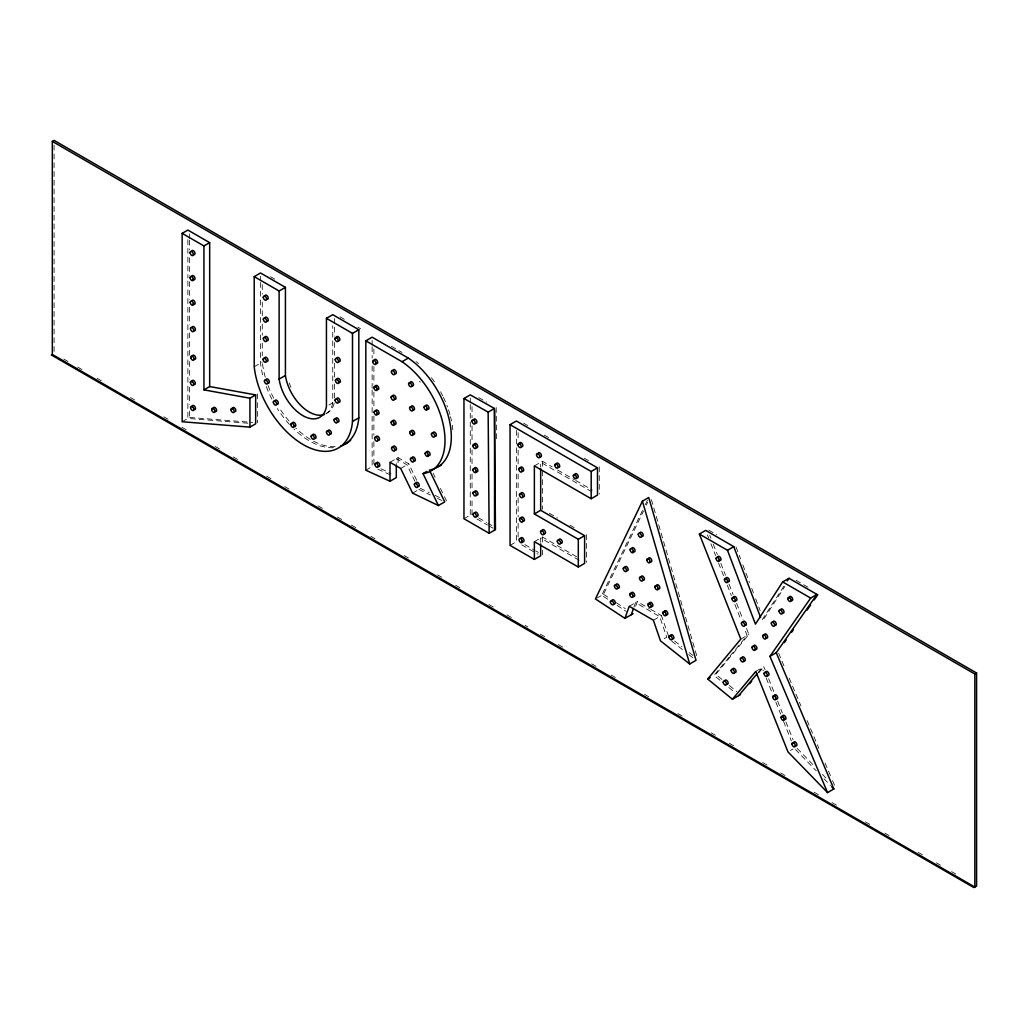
<?xml version="1.0" encoding="UTF-8"?>
<svg xmlns="http://www.w3.org/2000/svg" width="1028" height="1028" viewBox="0 0 1028 1028"><rect width="100%" height="100%" fill="white"/><g stroke="black" fill="none" stroke-linecap="round" stroke-linejoin="round"><path stroke-width="0.75" stroke-dasharray="5 3.75" d="M633.929 607.175L635.535 602.639L659.693 616.582L666.786 637.193L661.736 640.11M635.689 606.16L637.296 601.624L649.375 608.602M642.513 510.453L601.74 595.302L609.437 600.365M645.276 504.709L648.038 498.953M596.69 598.206L603.5 594.287L643.579 510.877M646.342 505.133L647.717 502.255M783.901 586.191L761.735 620.475L763.496 619.473L784.801 586.5M729.058 657.239L714.01 675.396L721.425 681.448M730.06 656.031L747.125 635.458L744.195 628.057M746.546 628.519L748.872 634.443L715.771 674.381L721.939 679.431M758.047 672.62L762.121 667.789L763.303 670.77M758.78 672.813L763.868 666.774L765.063 669.755M254.212 366.765L262.281 362.1M182.162 421.75L189.64 417.432L252.695 422.444M328.96 404.968L332.751 402.783L332.751 325.889M365.827 470.207L372.136 466.558L372.136 389.895M389.998 462.292L398.067 457.627L408.759 463.808L416.687 480.256M400.689 468.46L408.759 463.808M412.588 493.144L420.658 488.48L429.267 492.618M534.367 465.915L542.437 461.251L552.139 466.853M463.962 518.742L472.032 514.09L472.032 498.053M510.055 545.393L516.364 541.743L516.364 427.365M534.367 541.666L542.437 537.014L579.509 558.41M629.226 606.276L637.296 601.624M653.384 620.231L661.454 615.566L668.547 636.178M740.803 639.108L748.872 634.443M755.798 671.425L763.868 666.774M790.519 750.466L793.038 749.001M247.787 423.202L187.88 418.447L187.88 279.552M381.002 468.781L390.961 473.33M377.829 469.154L390.627 474.987M434.998 495.367L440.742 498.117M418.897 489.495L430.372 495.008M437.555 498.439L441.86 500.507M478.752 397.63L486.809 402.179M391.308 346.23L402.025 352.424M270.582 276.763L274.733 279.153M339.998 316.83L345.485 320.004M357.834 327.135L360.571 328.716M523.625 423.163L527.749 425.553M544.249 435.075L549.749 438.249M584.135 458.102L589.635 461.276M796.096 580.345L808.085 587.258M708.767 530.165L716.799 534.791M557.677 470.053L574.318 479.652M575.693 480.461L592.334 490.06M591.961 491.872L540.677 462.266L540.677 467.072M549.299 513.242L557.536 517.996M569.897 525.128L575.384 528.302M579.124 560.221L540.677 538.029L540.677 542.463M650.711 609.373L661.454 615.566M478.662 517.919L486.617 522.507M487.94 523.278L491.911 525.565M524.884 544.634L534.329 550.096M535.678 550.867L538.389 552.434M476.902 518.934L487.503 525.051M488.84 525.822L492.81 528.109M521.774 544.866L537.978 554.221M63.8 359.055L67.976 361.471M77.704 367.086L83.255 370.286M97.146 378.304L101.322 380.72M130.492 397.566L134.655 399.969M163.837 416.815L168.001 419.218M181.905 427.237L187.456 430.449M215.237 446.486L220.802 449.699M233.305 456.92L238.856 460.133M266.65 476.17L272.202 479.382M284.705 486.591L290.269 489.803M318.05 505.853L323.614 509.053M337.505 517.084L341.669 519.487M351.396 525.102L356.96 528.302M370.851 536.333L375.014 538.736M404.197 555.583L408.36 557.986M437.542 574.832L441.706 577.235M455.597 585.253L461.161 588.466M488.942 604.515L494.494 607.715M507.01 614.937L512.561 618.149M525.064 625.371L527.839 626.964M540.342 634.186L545.907 637.399M558.41 644.62L563.961 647.82M591.755 663.87L597.307 667.082M611.21 675.1L615.374 677.503M644.543 694.35L648.719 696.753M677.889 713.599L682.065 716.002M711.235 732.848L715.411 735.251M729.302 743.283L734.853 746.482M762.647 762.532L768.199 765.731M780.702 772.953L786.266 776.166M814.047 792.202L819.599 795.415M832.115 802.637L837.666 805.849M865.447 821.886L871.012 825.098M884.902 833.117L889.066 835.52M918.248 852.366L922.412 854.769M936.315 862.8L940.479 865.203M951.594 871.615L955.757 874.018M603.5 594.287L609.912 598.514M616.337 602.729L625.307 608.653M617.134 605.441L626.116 611.352M674.625 640.997L681.937 646.792M689.248 652.574L692.898 655.466M671.657 641.048L683.838 650.698M688.709 654.553L693.579 658.408M729.353 685.496L736.768 691.548M728.826 687.514L735.007 692.564M797.163 748.397L814.741 766.464M822.439 774.38L827.925 780.034M795.402 749.412L816.283 770.871M823.981 778.787L830.573 785.559M433.109 473.124L435.114 477.288M440.459 488.377L443.813 495.316M444.481 496.704L446.486 500.867M414.926 481.271L406.998 464.823L396.307 458.642L396.307 463.384M778.62 653.153L784.197 666.35M789.157 678.069L800.928 705.902M807.121 720.551L818.892 748.384M825.086 763.033L831.909 779.147M832.526 780.612L835.623 787.936M768.648 678.698L774.007 692.114M777.579 701.057L782.347 712.982M785.932 721.926L793.076 739.813M766.284 678.223L772.246 693.129M775.832 702.073L780.599 713.997M783.58 721.45L791.329 740.828M709.757 535.305L710.926 538.261M713.265 544.185L717.351 554.542M720.859 563.421L725.524 575.256M729.032 584.135L733.118 594.492M736.613 603.372L743.038 619.653M707.418 534.843L708.588 537.798M710.926 543.722L715.591 555.557M718.508 562.958L723.763 576.271M727.271 585.15L731.358 595.508M734.866 604.387L741.278 620.655M736.099 547.102L740.571 558.911M742.807 564.822L749.515 582.542M751.751 588.453L753.434 592.886M755.67 598.784L760.142 610.606M651.379 499.569L696.881 656.249M496.203 407.474L496.485 440.948M599.26 466.828L599.26 494.057M586.371 534.65L586.371 562.38M542.437 461.251L542.437 469.256M542.437 470.863L542.437 509.284M542.437 537.014L542.437 542.938M542.437 550.327L542.437 554.773M518.125 432.698L518.125 440.639M518.125 450.174L518.125 466.069M518.125 474.011L518.125 491.487M518.125 497.835L518.125 516.904M518.125 523.252L518.125 537.554M472.032 406.677L472.032 417.895M472.032 425.913L472.032 441.95M472.032 449.956L472.032 465.992M472.032 474.011L472.032 490.035M470.271 398.067L470.271 402.886M470.271 404.479L470.271 515.105M398.067 457.627L398.067 463.949M373.896 348.955L373.896 356.934M373.896 366.521L373.896 384.086M373.896 392.079L373.896 408.052M373.896 416.032L373.896 435.204M373.896 441.59L373.896 463.949M372.136 340.384L372.136 345.177M372.136 346.77L372.136 357.95M372.136 365.942L372.136 388.301M334.511 318.474L334.511 336.092M334.511 342.504L334.511 355.315M334.511 363.321L334.511 377.739M334.511 384.151L334.511 400.175M262.281 284.627L262.281 294.111M262.281 302.014L262.281 316.251M262.281 324.154L262.281 335.218M262.281 343.134L262.281 355.778M260.534 276.147L260.534 280.888M260.534 282.469L260.534 363.115A69.981 40.4 60 0 0 263.541 378.24M257.424 393.891L257.424 422.816M189.64 233.844L189.64 238.624M189.64 240.231L189.64 249.804M189.64 257.784L189.64 275.35M189.64 281.736L189.64 299.289M189.64 307.282L189.64 324.835M189.64 332.815L189.64 355.174M189.64 361.56L189.64 379.114M189.64 387.093L189.64 404.659M189.64 411.046L189.64 417.432M187.88 239.64L187.88 277.958M54.086 145.205L54.086 353.439M332.751 402.783A34.001 19.635 60 0 1 325.876 413.757M290.95 387.286A34.001 19.635 60 0 1 289.266 382.969M334.216 403.182A34.001 19.635 60 0 1 326.262 413.384M333.432 447.681A69.981 40.4 60 0 1 293.931 429.023M289.446 424.423A69.981 40.4 60 0 1 277.329 408.566M271.932 399.198A69.981 40.4 60 0 1 265.815 385.269M335.179 446.666A69.981 40.4 60 0 1 295.691 428.008M289.035 420.979A69.981 40.4 60 0 1 279.076 407.551M273.692 398.183A69.981 40.4 60 0 1 268.102 385.68M265.301 377.225A69.981 40.4 60 0 1 262.461 363.565M416.096 361.573A66.255 38.254 60 0 1 418.473 363.616M431.426 377.7A66.255 38.254 60 0 1 434.985 382.647M440.562 391.784A66.255 38.254 60 0 1 442.695 395.857M443.364 397.219A66.255 38.254 60 0 1 447.488 406.959M448.465 409.748A66.255 38.254 60 0 1 450.161 415.338M450.521 416.726A66.255 38.254 60 0 1 451.472 420.876M452.256 425.284A66.255 38.254 60 0 1 452.795 429.781M420.362 382.133A2.326 1.336 60 0 1 419.527 381.452"/><path stroke-width="1.5" d="M624.947 618.381L629.226 606.276L653.384 620.231L660.477 640.842L689.698 663.985L696.02 660.336L648.732 497.513L642.423 501.163L595.43 598.938L624.947 618.381L633.017 613.729M631.256 614.744L633.389 608.692M776.243 652.703L833.862 788.951L827.553 792.601L769.933 656.352L776.243 652.703L816.977 594.428L789.003 578.276L782.693 581.925L755.426 624.124L727.477 550.276L699.361 534.046L705.671 530.397L733.786 546.639L760.617 617.532M787.307 580.923L789.003 578.276M769.933 656.352L810.668 598.078L816.977 594.428M784.338 642.629L786.15 640.033M791.573 632.271L793.385 629.676M806.967 610.246L810.591 605.068M814.215 599.889L817.838 594.711M740.468 694.581L732.399 699.246L707.701 679.033L740.803 639.108L699.361 534.046M732.399 699.246L755.798 671.425L787.988 751.918L827.553 792.601M738.708 695.596L757.032 673.828M749.63 683.697L751.661 681.281M52.325 141.414L54.086 140.399L976.6 673.006L976.6 886.059L973.914 887.601L51.4 354.994L52.325 354.454L974.84 887.074L974.84 674.021L52.325 141.414L52.325 354.454M182.162 233.369L187.88 230.066L209.673 242.647L209.673 386.567L203.942 389.869L203.942 245.949L182.162 233.369L182.162 421.75L249.932 427.134L255.664 423.832L255.664 394.906L209.673 386.567M203.942 245.949L209.673 242.647M254.212 276.635L279.115 291.001L279.115 379.114A34.001 19.635 60 0 0 302.772 415.595A34.001 19.635 60 0 0 326.441 406.433L326.441 318.32L332.751 314.684L358.823 329.731L358.823 417.831L352.501 421.48A69.981 40.4 60 0 1 304.147 445.124A69.981 40.4 60 0 1 254.212 366.765L254.212 276.635L260.534 272.985L285.424 287.365L285.424 375.464A34.001 19.635 60 0 0 324.501 414.4M279.115 291.001L285.424 287.365M326.441 318.32L352.501 333.38L358.823 329.731M279.115 379.114L285.424 375.464M203.942 389.869L249.932 398.221L255.664 394.906M396.307 464.964L396.307 477.583L389.998 481.232L365.827 470.207L365.827 340.833L372.136 337.197L408.309 358.078A66.255 38.254 60 0 1 449.789 422.225A66.255 38.254 60 0 1 430.706 469.732M365.827 340.833L401.999 361.715L408.309 358.078M463.962 398.517L470.271 394.868L494.455 408.489L495.457 529.638L489.148 533.288L463.962 518.742L463.962 398.517L488.146 412.125L494.455 408.489M429.344 469.976L444.726 501.882L438.416 505.532L423.035 473.612L426.826 471.428M534.367 559.425L510.055 545.393L510.055 424.654L516.364 421.005L597.499 467.843L597.499 495.072L591.19 498.721L534.367 465.915L534.367 513.936L578.301 539.302L584.611 535.665L584.611 563.395L578.301 567.032L534.367 541.666L534.367 559.425L540.677 555.788L540.677 543.94M510.055 424.654L591.19 471.492L597.499 467.843M534.367 513.936L540.677 510.299L584.611 535.665M727.477 550.276L733.786 546.639M707.701 679.033L710.22 677.58M974.84 674.021L976.6 673.006M438.416 505.532L412.588 493.144L400.689 468.46L389.998 462.292L389.998 481.232M782.693 581.925L810.668 598.078M521.851 541.165L522.018 541.345A2.326 1.336 60 0 0 523.573 541.64L523.817 541.37A2.326 1.336 60 0 0 523.085 538.415A2.326 1.336 60 0 0 520.888 537.978M831.665 786.69L833.862 788.951M642.423 501.163L689.698 663.985M488.146 412.125L489.148 533.288M591.19 471.492L591.19 498.721M578.301 539.302L578.301 567.032M540.677 468.665L540.677 510.299M494.545 409.941L494.545 530.178M352.501 333.38L352.501 421.48M249.932 398.221L249.932 427.134M358.823 417.831A69.981 40.4 60 0 1 340.551 446.28M350.664 440.202A69.981 40.4 60 0 1 344.894 444.186M401.999 361.715A66.255 38.254 60 0 1 443.672 426.89A66.255 38.254 60 0 1 423.035 473.612M441.462 464.746A66.255 38.254 60 0 1 438.776 466.455M192.403 356.189A2.326 1.336 60 0 1 194.009 355.341A2.326 1.336 60 0 1 195.667 357.988A2.326 1.336 60 0 1 194.356 359.299M192.095 382.005A2.326 1.336 60 0 1 193.405 380.411A2.326 1.336 60 0 1 195.32 383.213A2.326 1.336 60 0 1 193.688 384.331M192.159 327.315A2.326 1.336 60 0 1 193.958 326.853A2.326 1.336 60 0 1 195.41 329.628A2.326 1.336 60 0 1 193.855 330.579M232.546 408.746A2.326 1.336 60 0 1 234.924 408.309A2.326 1.336 60 0 1 235.078 411.688M213.323 408.604A2.326 1.336 60 0 1 214.723 407.422A2.326 1.336 60 0 1 216.548 409.928A2.326 1.336 60 0 1 215.469 411.534M192.21 406.664A2.326 1.336 60 0 1 193.752 405.559A2.326 1.336 60 0 1 195.487 408.334A2.326 1.336 60 0 1 193.945 409.452M192.018 300.561A2.326 1.336 60 0 1 194.086 300.844A2.326 1.336 60 0 1 195.063 303.71A2.326 1.336 60 0 1 193.161 303.915M191.889 275.941A2.326 1.336 60 0 1 193.971 276.224A2.326 1.336 60 0 1 194.934 279.089A2.326 1.336 60 0 1 193.033 279.295M191.748 251.269A2.326 1.336 60 0 1 193.547 250.806A2.326 1.336 60 0 1 194.999 253.582A2.326 1.336 60 0 1 193.457 254.52M264.954 296.36A2.326 1.336 60 0 1 266.496 295.254A2.326 1.336 60 0 1 268.231 298.03A2.326 1.336 60 0 1 266.689 299.148M265.006 318.359A2.326 1.336 60 0 1 266.548 317.254A2.326 1.336 60 0 1 268.269 320.029A2.326 1.336 60 0 1 266.727 321.134M264.98 337.698A2.326 1.336 60 0 1 266.522 336.593A2.326 1.336 60 0 1 268.257 339.368A2.326 1.336 60 0 1 266.715 340.486M264.723 358.476A2.326 1.336 60 0 1 266.123 357.294A2.326 1.336 60 0 1 267.961 359.787A2.326 1.336 60 0 1 266.882 361.406M266.098 379.692A2.326 1.336 60 0 1 267.897 379.229A2.326 1.336 60 0 1 269.336 382.005A2.326 1.336 60 0 1 267.794 382.943M274.99 401.293A2.326 1.336 60 0 1 276.391 400.123A2.326 1.336 60 0 1 278.228 402.616A2.326 1.336 60 0 1 277.149 404.235M292.505 423.061A2.326 1.336 60 0 1 294.445 422.701A2.326 1.336 60 0 1 295.717 425.682A2.326 1.336 60 0 1 293.777 426.029M312.756 435.474A2.326 1.336 60 0 1 314.157 434.291A2.326 1.336 60 0 1 315.994 436.797A2.326 1.336 60 0 1 314.915 438.403M328.125 431.246A2.326 1.336 60 0 1 330.489 430.822A2.326 1.336 60 0 1 330.656 434.189M336.734 399.249A2.326 1.336 60 0 1 338.135 398.067A2.326 1.336 60 0 1 339.972 400.56A2.326 1.336 60 0 1 338.893 402.179M337.094 379.602A2.326 1.336 60 0 1 338.636 378.484A2.326 1.336 60 0 1 340.371 381.272A2.326 1.336 60 0 1 338.829 382.377M336.94 358.207A2.326 1.336 60 0 1 338.739 357.744A2.326 1.336 60 0 1 340.191 360.507A2.326 1.336 60 0 1 338.649 361.458M336.58 337.749A2.326 1.336 60 0 1 337.981 336.567A2.326 1.336 60 0 1 339.818 339.073A2.326 1.336 60 0 1 338.739 340.679M335.693 419.09A2.326 1.336 60 0 1 337.094 417.908A2.326 1.336 60 0 1 338.932 420.401A2.326 1.336 60 0 1 337.852 422.02M376.556 463.499A2.326 1.336 60 0 1 378.098 462.394A2.326 1.336 60 0 1 379.833 465.17A2.326 1.336 60 0 1 378.291 466.288M416.019 483.623A2.326 1.336 60 0 1 417.561 482.505A2.326 1.336 60 0 1 419.296 485.293A2.326 1.336 60 0 1 417.754 486.398M376.222 437.363A2.326 1.336 60 0 1 377.764 436.257A2.326 1.336 60 0 1 379.499 439.033A2.326 1.336 60 0 1 377.957 440.151M375.785 410.763A2.326 1.336 60 0 1 377.726 410.416A2.326 1.336 60 0 1 378.998 413.384A2.326 1.336 60 0 1 377.058 413.744M375.58 387.171A2.326 1.336 60 0 1 376.903 385.461A2.326 1.336 60 0 1 378.779 388.468A2.326 1.336 60 0 1 376.813 389.137M374.41 360.147A2.326 1.336 60 0 1 376.209 359.684A2.326 1.336 60 0 1 377.661 362.46A2.326 1.336 60 0 1 376.119 363.398M393.236 446.794A2.326 1.336 60 0 1 395.163 446.448A2.326 1.336 60 0 1 396.448 449.416A2.326 1.336 60 0 1 394.508 449.776M412.087 458.167A2.326 1.336 60 0 1 413.487 456.997A2.326 1.336 60 0 1 415.312 459.49A2.326 1.336 60 0 1 414.233 461.097M426.787 452.603A2.326 1.336 60 0 1 428.483 451.562A2.326 1.336 60 0 1 430.064 454.594A2.326 1.336 60 0 1 428.098 455.096M433.071 433.289A2.326 1.336 60 0 1 434.471 432.12A2.326 1.336 60 0 1 436.309 434.613A2.326 1.336 60 0 1 435.229 436.219M425.721 406.317A2.326 1.336 60 0 1 427.404 405.276A2.326 1.336 60 0 1 428.984 408.309A2.326 1.336 60 0 1 427.018 408.81M393.094 370.376A2.326 1.336 60 0 1 394.893 369.913A2.326 1.336 60 0 1 396.333 372.676A2.326 1.336 60 0 1 394.791 373.627M410.236 382.969A2.326 1.336 60 0 1 411.92 381.928A2.326 1.336 60 0 1 413.5 384.96A2.326 1.336 60 0 1 411.534 385.461M392.747 421.506A2.326 1.336 60 0 1 394.444 420.478A2.326 1.336 60 0 1 396.024 423.51A2.326 1.336 60 0 1 394.058 424.011M392.735 396.41A2.326 1.336 60 0 1 395.112 395.973A2.326 1.336 60 0 1 395.279 399.339M411.239 406.625A2.326 1.336 60 0 1 413.179 406.266A2.326 1.336 60 0 1 414.451 409.234A2.326 1.336 60 0 1 412.524 409.594M411.38 431.092A2.326 1.336 60 0 1 413.166 430.629A2.326 1.336 60 0 1 414.618 433.405A2.326 1.336 60 0 1 413.076 434.356M474.769 513.409A2.326 1.336 60 0 1 476.311 512.291A2.326 1.336 60 0 1 478.046 515.067A2.326 1.336 60 0 1 476.504 516.184M474.692 492.104A2.326 1.336 60 0 1 476.234 490.998A2.326 1.336 60 0 1 477.969 493.774A2.326 1.336 60 0 1 476.427 494.892M474.628 468.331A2.326 1.336 60 0 1 476.555 467.984A2.326 1.336 60 0 1 477.84 470.952A2.326 1.336 60 0 1 475.9 471.312M474.473 444.7A2.326 1.336 60 0 1 475.874 443.518A2.326 1.336 60 0 1 477.712 446.011A2.326 1.336 60 0 1 476.632 447.63M473.651 419.732A2.326 1.336 60 0 1 475.437 419.283A2.326 1.336 60 0 1 476.889 422.045A2.326 1.336 60 0 1 475.347 422.996M521.093 493.838A2.326 1.336 60 0 1 522.635 492.733A2.326 1.336 60 0 1 524.37 495.509A2.326 1.336 60 0 1 522.828 496.627M520.425 468.241A2.326 1.336 60 0 1 521.826 467.059A2.326 1.336 60 0 1 523.65 469.565A2.326 1.336 60 0 1 522.571 471.171M521.222 518.844A2.326 1.336 60 0 1 522.404 517.084A2.326 1.336 60 0 1 524.396 519.808A2.326 1.336 60 0 1 522.879 521.093M519.551 443.762A2.326 1.336 60 0 1 520.952 442.58A2.326 1.336 60 0 1 522.789 445.073A2.326 1.336 60 0 1 521.71 446.692M542.193 530.885A2.326 1.336 60 0 1 543.594 529.703A2.326 1.336 60 0 1 545.431 532.208A2.326 1.336 60 0 1 544.339 533.815M558.988 540.278A2.326 1.336 60 0 1 560.53 539.16A2.326 1.336 60 0 1 562.265 541.936A2.326 1.336 60 0 1 560.723 543.054M538.145 453.913A2.326 1.336 60 0 1 539.546 452.731A2.326 1.336 60 0 1 541.383 455.224A2.326 1.336 60 0 1 540.304 456.843M556.431 464.322A2.326 1.336 60 0 1 557.831 463.153A2.326 1.336 60 0 1 559.669 465.645A2.326 1.336 60 0 1 558.589 467.265M575.037 475.424A2.326 1.336 60 0 1 576.361 473.715A2.326 1.336 60 0 1 578.237 476.722A2.326 1.336 60 0 1 576.258 477.39M612.033 600.982A2.326 1.336 60 0 1 613.433 599.812A2.326 1.336 60 0 1 615.258 602.305A2.326 1.336 60 0 1 614.179 603.911M616.157 585.69A2.326 1.336 60 0 1 617.468 583.981A2.326 1.336 60 0 1 619.344 587.001A2.326 1.336 60 0 1 617.378 587.656M639.956 532.979A2.326 1.336 60 0 1 641.755 532.517A2.326 1.336 60 0 1 643.194 535.292A2.326 1.336 60 0 1 641.652 536.243M631.809 548.451A2.326 1.336 60 0 1 633.749 548.091A2.326 1.336 60 0 1 635.021 551.072A2.326 1.336 60 0 1 633.081 551.419M648.514 558.551A2.326 1.336 60 0 1 650.313 558.088A2.326 1.336 60 0 1 651.765 560.864A2.326 1.336 60 0 1 650.223 561.802M624.908 567.726A2.326 1.336 60 0 1 626.45 566.621A2.326 1.336 60 0 1 628.185 569.396A2.326 1.336 60 0 1 626.643 570.514M641.125 577.235A2.326 1.336 60 0 1 642.667 576.13A2.326 1.336 60 0 1 644.402 578.905A2.326 1.336 60 0 1 642.86 580.023M656.584 585.51A2.326 1.336 60 0 1 658.524 585.163A2.326 1.336 60 0 1 659.796 588.132A2.326 1.336 60 0 1 657.869 588.491M631.41 593.554A2.326 1.336 60 0 1 633.094 592.526A2.326 1.336 60 0 1 634.674 595.546A2.326 1.336 60 0 1 632.708 596.047M649.67 604.117A2.326 1.336 60 0 1 650.852 602.357A2.326 1.336 60 0 1 652.844 605.081A2.326 1.336 60 0 1 651.315 606.366M664.679 611.03A2.326 1.336 60 0 1 666.761 611.313A2.326 1.336 60 0 1 667.725 614.179A2.326 1.336 60 0 1 665.823 614.384M664.589 612.418A2.326 1.336 60 0 1 664.551 611.416M670.616 635.959A2.326 1.336 60 0 1 672.016 634.777A2.326 1.336 60 0 1 673.841 637.27A2.326 1.336 60 0 1 672.762 638.889M724.856 681.281A2.326 1.336 60 0 1 726.398 680.176A2.326 1.336 60 0 1 728.132 682.952A2.326 1.336 60 0 1 726.59 684.07M732.81 669.601A2.326 1.336 60 0 1 734.339 668.496A2.326 1.336 60 0 1 736.074 671.271A2.326 1.336 60 0 1 734.532 672.376M742.023 658.087A2.326 1.336 60 0 1 743.565 656.969A2.326 1.336 60 0 1 745.3 659.758A2.326 1.336 60 0 1 743.758 660.863M753.691 646.034A2.326 1.336 60 0 1 755.49 645.571A2.326 1.336 60 0 1 756.929 648.347A2.326 1.336 60 0 1 755.387 649.285M764.408 634.713A2.326 1.336 60 0 1 766.194 634.25A2.326 1.336 60 0 1 767.646 637.026A2.326 1.336 60 0 1 766.104 637.964M772.992 622.403A2.326 1.336 60 0 1 774.534 621.298A2.326 1.336 60 0 1 776.269 624.073A2.326 1.336 60 0 1 774.726 625.191M780.702 610.182A2.326 1.336 60 0 1 782.102 609A2.326 1.336 60 0 1 783.94 611.493A2.326 1.336 60 0 1 782.861 613.112M789.414 597.679A2.326 1.336 60 0 1 790.956 596.574A2.326 1.336 60 0 1 792.691 599.35A2.326 1.336 60 0 1 791.149 600.455M743.064 622.441A2.326 1.336 60 0 1 744.606 621.336A2.326 1.336 60 0 1 746.341 624.112A2.326 1.336 60 0 1 744.799 625.217M733.645 597.743A2.326 1.336 60 0 1 735.187 596.625A2.326 1.336 60 0 1 736.922 599.414A2.326 1.336 60 0 1 735.38 600.519M726.154 579.291A2.326 1.336 60 0 1 727.464 577.582A2.326 1.336 60 0 1 729.353 580.602A2.326 1.336 60 0 1 727.374 581.257M717.724 557.574A2.326 1.336 60 0 1 719.407 556.546A2.326 1.336 60 0 1 720.988 559.566A2.326 1.336 60 0 1 719.035 560.067M765.706 672.646A2.326 1.336 60 0 1 767.248 671.528A2.326 1.336 60 0 1 768.983 674.317A2.326 1.336 60 0 1 767.441 675.422M774.47 696.509A2.326 1.336 60 0 1 775.793 694.799A2.326 1.336 60 0 1 777.669 697.806A2.326 1.336 60 0 1 775.703 698.475M782.771 717.081A2.326 1.336 60 0 1 784.094 715.372A2.326 1.336 60 0 1 785.97 718.392A2.326 1.336 60 0 1 783.991 719.047M793.667 742.589A2.326 1.336 60 0 1 795.466 742.126A2.326 1.336 60 0 1 796.918 744.889A2.326 1.336 60 0 1 795.364 745.84M522.185 542.321L521.954 542.578A2.326 1.336 60 0 1 520.386 542.283L519.975 541.897A2.326 1.336 60 0 1 519.243 538.929A2.326 1.336 60 0 1 521.453 539.353A2.326 1.336 60 0 1 522.185 542.321M263.309 297.31A2.326 1.336 60 0 0 265.854 300.253A2.326 1.336 60 0 0 265.687 296.874A2.326 1.336 60 0 0 263.309 297.31M190.784 357.641A2.326 1.336 60 0 0 193.482 360.25A2.326 1.336 60 0 0 192.93 356.716A2.326 1.336 60 0 0 190.784 357.641M190.398 382.442A2.326 1.336 60 0 0 192.866 385.5A2.326 1.336 60 0 0 192.866 382.21A2.326 1.336 60 0 0 190.398 382.442M230.902 409.697A2.326 1.336 60 0 0 233.446 412.626A2.326 1.336 60 0 0 233.279 409.26A2.326 1.336 60 0 0 230.902 409.697M190.488 328.742A2.326 1.336 60 0 0 193.02 331.671A2.326 1.336 60 0 0 192.866 328.305A2.326 1.336 60 0 0 190.488 328.742M263.361 319.31A2.326 1.336 60 0 0 265.892 322.239A2.326 1.336 60 0 0 265.738 318.873A2.326 1.336 60 0 0 263.361 319.31M263.348 338.649A2.326 1.336 60 0 0 265.879 341.592A2.326 1.336 60 0 0 265.725 338.212A2.326 1.336 60 0 0 263.348 338.649M263.078 359.414A2.326 1.336 60 0 0 265.622 362.357A2.326 1.336 60 0 0 265.455 358.99A2.326 1.336 60 0 0 263.078 359.414M264.427 381.118A2.326 1.336 60 0 0 266.959 384.048A2.326 1.336 60 0 0 266.792 380.681A2.326 1.336 60 0 0 264.427 381.118M273.345 402.244A2.326 1.336 60 0 0 275.889 405.186A2.326 1.336 60 0 0 275.722 401.807A2.326 1.336 60 0 0 273.345 402.244M290.834 424.487A2.326 1.336 60 0 0 293.365 427.417A2.326 1.336 60 0 0 293.198 424.05A2.326 1.336 60 0 0 290.834 424.487M311.124 436.425A2.326 1.336 60 0 0 313.656 439.354A2.326 1.336 60 0 0 313.489 435.988A2.326 1.336 60 0 0 311.124 436.425M326.48 432.197A2.326 1.336 60 0 0 329.011 435.14A2.326 1.336 60 0 0 328.857 431.76A2.326 1.336 60 0 0 326.48 432.197M335.102 400.188A2.326 1.336 60 0 0 337.634 403.13A2.326 1.336 60 0 0 337.48 399.764A2.326 1.336 60 0 0 335.102 400.188M335.462 380.553A2.326 1.336 60 0 0 337.994 383.483A2.326 1.336 60 0 0 337.826 380.116A2.326 1.336 60 0 0 335.462 380.553M335.269 359.62A2.326 1.336 60 0 0 337.814 362.563A2.326 1.336 60 0 0 337.647 359.196A2.326 1.336 60 0 0 335.269 359.62M334.935 338.7A2.326 1.336 60 0 0 337.48 341.63A2.326 1.336 60 0 0 337.312 338.263A2.326 1.336 60 0 0 334.935 338.7M334.061 420.041A2.326 1.336 60 0 0 336.593 422.971A2.326 1.336 60 0 0 336.439 419.604A2.326 1.336 60 0 0 334.061 420.041M211.678 409.555A2.326 1.336 60 0 0 214.222 412.485A2.326 1.336 60 0 0 214.055 409.118A2.326 1.336 60 0 0 211.678 409.555M190.566 407.615A2.326 1.336 60 0 0 193.11 410.557A2.326 1.336 60 0 0 192.943 407.178A2.326 1.336 60 0 0 190.566 407.615M190.206 302.373A2.326 1.336 60 0 0 192.75 305.303A2.326 1.336 60 0 0 192.583 301.936A2.326 1.336 60 0 0 190.206 302.373M190.077 277.753A2.326 1.336 60 0 0 192.621 280.683A2.326 1.336 60 0 0 192.454 277.316A2.326 1.336 60 0 0 190.077 277.753M190.077 252.682A2.326 1.336 60 0 0 192.621 255.625A2.326 1.336 60 0 0 192.454 252.258A2.326 1.336 60 0 0 190.077 252.682M374.912 464.45A2.326 1.336 60 0 0 377.456 467.38A2.326 1.336 60 0 0 377.289 464.014A2.326 1.336 60 0 0 374.912 464.45M414.387 484.561A2.326 1.336 60 0 0 416.918 487.503A2.326 1.336 60 0 0 416.751 484.137A2.326 1.336 60 0 0 414.387 484.561M374.59 438.313A2.326 1.336 60 0 0 377.122 441.256A2.326 1.336 60 0 0 376.955 437.877A2.326 1.336 60 0 0 374.59 438.313M374.115 412.189A2.326 1.336 60 0 0 376.659 415.132A2.326 1.336 60 0 0 376.492 411.753A2.326 1.336 60 0 0 374.115 412.189M373.858 387.582A2.326 1.336 60 0 0 376.402 390.524A2.326 1.336 60 0 0 376.235 387.145A2.326 1.336 60 0 0 373.858 387.582M372.74 361.573A2.326 1.336 60 0 0 375.284 364.503A2.326 1.336 60 0 0 375.117 361.136A2.326 1.336 60 0 0 372.74 361.573M391.565 448.221A2.326 1.336 60 0 0 394.097 451.151A2.326 1.336 60 0 0 393.93 447.784A2.326 1.336 60 0 0 391.565 448.221M410.442 459.118A2.326 1.336 60 0 0 412.986 462.06A2.326 1.336 60 0 0 412.819 458.681A2.326 1.336 60 0 0 410.442 459.118M425.155 453.541A2.326 1.336 60 0 0 427.687 456.483A2.326 1.336 60 0 0 427.532 453.117A2.326 1.336 60 0 0 425.155 453.541M431.439 434.24A2.326 1.336 60 0 0 433.97 437.183A2.326 1.336 60 0 0 433.803 433.803A2.326 1.336 60 0 0 431.439 434.24M424.076 407.255A2.326 1.336 60 0 0 426.62 410.198A2.326 1.336 60 0 0 426.453 406.831A2.326 1.336 60 0 0 424.076 407.255M391.424 371.789A2.326 1.336 60 0 0 393.955 374.732A2.326 1.336 60 0 0 393.788 371.365A2.326 1.336 60 0 0 391.424 371.789M408.591 383.907A2.326 1.336 60 0 0 411.136 386.849A2.326 1.336 60 0 0 410.969 383.483A2.326 1.336 60 0 0 408.591 383.907M391.115 422.457A2.326 1.336 60 0 0 393.647 425.399A2.326 1.336 60 0 0 393.48 422.02A2.326 1.336 60 0 0 391.115 422.457M391.09 397.348A2.326 1.336 60 0 0 393.634 400.29A2.326 1.336 60 0 0 393.467 396.924A2.326 1.336 60 0 0 391.09 397.348M409.568 408.039A2.326 1.336 60 0 0 412.112 410.982A2.326 1.336 60 0 0 411.945 407.615A2.326 1.336 60 0 0 409.568 408.039M409.709 432.518A2.326 1.336 60 0 0 412.241 435.448A2.326 1.336 60 0 0 412.074 432.081A2.326 1.336 60 0 0 409.709 432.518M473.137 514.347A2.326 1.336 60 0 0 475.668 517.29A2.326 1.336 60 0 0 475.514 513.923A2.326 1.336 60 0 0 473.137 514.347M473.047 493.054A2.326 1.336 60 0 0 475.591 495.984A2.326 1.336 60 0 0 475.424 492.618A2.326 1.336 60 0 0 473.047 493.054M472.944 469.757A2.326 1.336 60 0 0 475.489 472.687A2.326 1.336 60 0 0 475.321 469.321A2.326 1.336 60 0 0 472.944 469.757M472.841 445.638A2.326 1.336 60 0 0 475.373 448.581A2.326 1.336 60 0 0 475.219 445.214A2.326 1.336 60 0 0 472.841 445.638M471.968 421.159A2.326 1.336 60 0 0 474.512 424.101A2.326 1.336 60 0 0 474.345 420.722A2.326 1.336 60 0 0 471.968 421.159M518.78 469.192A2.326 1.336 60 0 0 521.324 472.122A2.326 1.336 60 0 0 521.157 468.755A2.326 1.336 60 0 0 518.78 469.192M517.919 444.7A2.326 1.336 60 0 0 520.451 447.643A2.326 1.336 60 0 0 520.284 444.276A2.326 1.336 60 0 0 517.919 444.7M519.5 519.256A2.326 1.336 60 0 0 522.044 522.185A2.326 1.336 60 0 0 521.877 518.819A2.326 1.336 60 0 0 519.5 519.256M519.461 494.789A2.326 1.336 60 0 0 521.993 497.719A2.326 1.336 60 0 0 521.826 494.352A2.326 1.336 60 0 0 519.461 494.789M540.548 531.836A2.326 1.336 60 0 0 543.092 534.766A2.326 1.336 60 0 0 542.925 531.399A2.326 1.336 60 0 0 540.548 531.836M557.343 541.216A2.326 1.336 60 0 0 559.887 544.159A2.326 1.336 60 0 0 559.72 540.792A2.326 1.336 60 0 0 557.343 541.216M536.513 454.851A2.326 1.336 60 0 0 539.045 457.794A2.326 1.336 60 0 0 538.878 454.427A2.326 1.336 60 0 0 536.513 454.851M554.786 465.273A2.326 1.336 60 0 0 557.33 468.215A2.326 1.336 60 0 0 557.163 464.836A2.326 1.336 60 0 0 554.786 465.273M573.316 475.835A2.326 1.336 60 0 0 575.86 478.778A2.326 1.336 60 0 0 575.693 475.399A2.326 1.336 60 0 0 573.316 475.835M610.388 601.933A2.326 1.336 60 0 0 612.932 604.875A2.326 1.336 60 0 0 612.765 601.496A2.326 1.336 60 0 0 610.388 601.933M614.436 586.114A2.326 1.336 60 0 0 616.967 589.044A2.326 1.336 60 0 0 616.8 585.677A2.326 1.336 60 0 0 614.436 586.114M638.285 534.406A2.326 1.336 60 0 0 640.817 537.348A2.326 1.336 60 0 0 640.65 533.969A2.326 1.336 60 0 0 638.285 534.406M630.138 549.877A2.326 1.336 60 0 0 632.683 552.807A2.326 1.336 60 0 0 632.516 549.44A2.326 1.336 60 0 0 630.138 549.877M646.843 559.964A2.326 1.336 60 0 0 649.388 562.907A2.326 1.336 60 0 0 649.221 559.54A2.326 1.336 60 0 0 646.843 559.964M623.264 568.677A2.326 1.336 60 0 0 625.808 571.619A2.326 1.336 60 0 0 625.641 568.24A2.326 1.336 60 0 0 623.264 568.677M639.493 578.186A2.326 1.336 60 0 0 642.025 581.116A2.326 1.336 60 0 0 641.857 577.749A2.326 1.336 60 0 0 639.493 578.186M654.913 586.937A2.326 1.336 60 0 0 657.457 589.879A2.326 1.336 60 0 0 657.29 586.5A2.326 1.336 60 0 0 654.913 586.937M629.766 594.505A2.326 1.336 60 0 0 632.31 597.435A2.326 1.336 60 0 0 632.143 594.068A2.326 1.336 60 0 0 629.766 594.505M647.948 604.528A2.326 1.336 60 0 0 650.493 607.471A2.326 1.336 60 0 0 650.326 604.104A2.326 1.336 60 0 0 647.948 604.528M662.867 612.842A2.326 1.336 60 0 0 665.412 615.772A2.326 1.336 60 0 0 665.245 612.405A2.326 1.336 60 0 0 662.867 612.842M668.971 636.897A2.326 1.336 60 0 0 671.515 639.84A2.326 1.336 60 0 0 671.348 636.473A2.326 1.336 60 0 0 668.971 636.897M723.224 682.232A2.326 1.336 60 0 0 725.755 685.175A2.326 1.336 60 0 0 725.588 681.795A2.326 1.336 60 0 0 723.224 682.232M731.165 670.552A2.326 1.336 60 0 0 733.696 673.481A2.326 1.336 60 0 0 733.542 670.115A2.326 1.336 60 0 0 731.165 670.552M740.378 659.038A2.326 1.336 60 0 0 742.923 661.968A2.326 1.336 60 0 0 742.756 658.601A2.326 1.336 60 0 0 740.378 659.038M752.021 647.46A2.326 1.336 60 0 0 754.552 650.39A2.326 1.336 60 0 0 754.385 647.023A2.326 1.336 60 0 0 752.021 647.46M762.725 636.139A2.326 1.336 60 0 0 765.269 639.069A2.326 1.336 60 0 0 765.102 635.702A2.326 1.336 60 0 0 762.725 636.139M771.347 623.353A2.326 1.336 60 0 0 773.891 626.296A2.326 1.336 60 0 0 773.724 622.917A2.326 1.336 60 0 0 771.347 623.353M779.057 611.133A2.326 1.336 60 0 0 781.601 614.063A2.326 1.336 60 0 0 781.434 610.696A2.326 1.336 60 0 0 779.057 611.133M787.782 598.63A2.326 1.336 60 0 0 790.314 601.56A2.326 1.336 60 0 0 790.146 598.193A2.326 1.336 60 0 0 787.782 598.63M741.419 623.392A2.326 1.336 60 0 0 743.964 626.322A2.326 1.336 60 0 0 743.797 622.955A2.326 1.336 60 0 0 741.419 623.392M732 598.694A2.326 1.336 60 0 0 734.545 601.624A2.326 1.336 60 0 0 734.377 598.257A2.326 1.336 60 0 0 732 598.694M724.432 579.715A2.326 1.336 60 0 0 726.976 582.645A2.326 1.336 60 0 0 726.809 579.278A2.326 1.336 60 0 0 724.432 579.715M716.092 558.525A2.326 1.336 60 0 0 718.623 561.455A2.326 1.336 60 0 0 718.456 558.088A2.326 1.336 60 0 0 716.092 558.525M764.061 673.584A2.326 1.336 60 0 0 766.605 676.527A2.326 1.336 60 0 0 766.438 673.16A2.326 1.336 60 0 0 764.061 673.584M772.76 696.92A2.326 1.336 60 0 0 775.292 699.862A2.326 1.336 60 0 0 775.125 696.496A2.326 1.336 60 0 0 772.76 696.92M781.049 717.505A2.326 1.336 60 0 0 783.593 720.435A2.326 1.336 60 0 0 783.426 717.069A2.326 1.336 60 0 0 781.049 717.505M791.997 744.002A2.326 1.336 60 0 0 794.528 746.945A2.326 1.336 60 0 0 794.374 743.578A2.326 1.336 60 0 0 791.997 744.002"/></g></svg>
